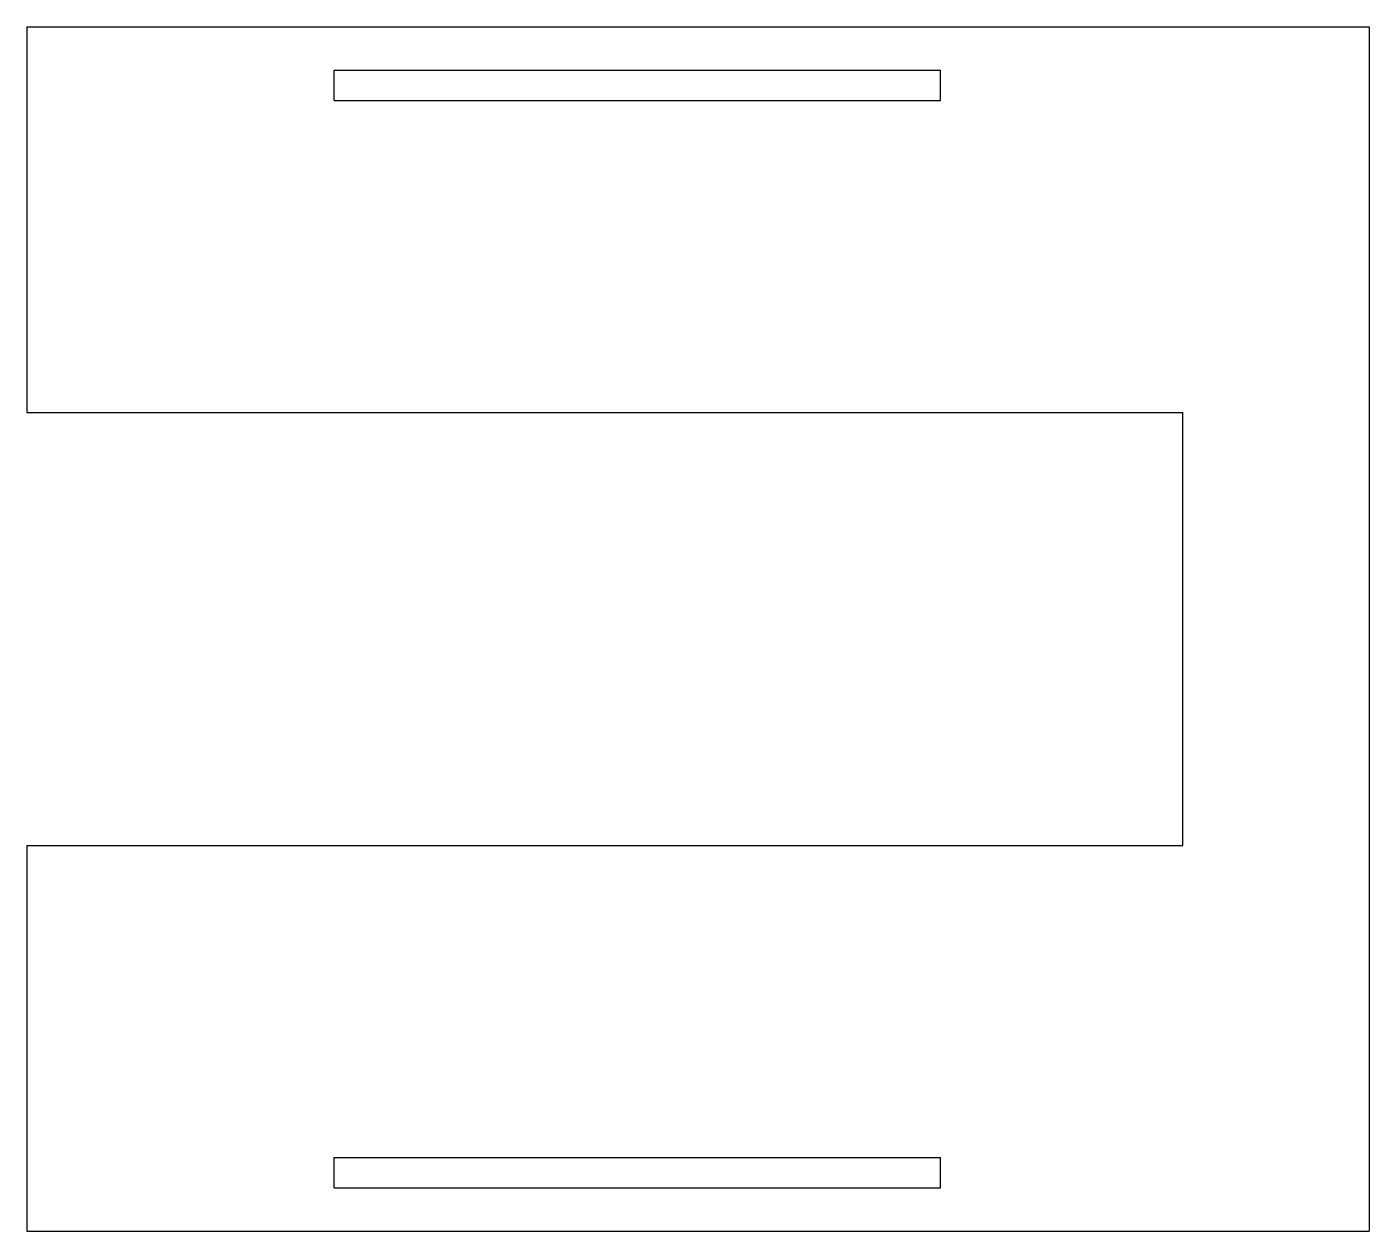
# Model space of a CAD drawing. Extents: x -53 to 102, y -70 to 70.
import ezdxf

# ---------------------------------------------------------------- set-up
doc = ezdxf.new("R2010")
doc.units = 0
doc.header["$MEASUREMENT"] = 0
doc.layers.add('MODELSKETCH_VISIBLE', color=7, linetype='CONTINUOUS')

msp = doc.modelspace()

# ---------------------------------------------------------------- linework, layer by layer
at = {"layer": 'MODELSKETCH_VISIBLE'}
for p, q in [((-53, 69.54), (102, 69.54)), ((-53, 69.54), (-53, 25)), ((102, 69.54), (102, -69.54)), ((-17.5, 61.04), (-17.5, 64.54)), ((-17.5, 64.54), (52.5, 64.54)), ((52.5, 61.04), (52.5, 64.54)), ((-17.5, 61.04), (52.5, 61.04)), ((-53, 25), (80.5, 25)), ((-53, 25), (53, 25)), ((80.5, -25), (80.5, 25)), ((-53, -25), (-53, -69.54)), ((-53, -25), (53, -25)), ((-53, -25), (80.5, -25)), ((-17.5, -64.54), (-17.5, -61.04)), ((-17.5, -61.04), (52.5, -61.04)), ((52.5, -64.54), (52.5, -61.04)), ((-17.5, -64.54), (52.5, -64.54)), ((-53, -69.54), (102, -69.54))]:
    msp.add_line(p, q, dxfattribs=at)

doc.saveas('drawing.dxf')
